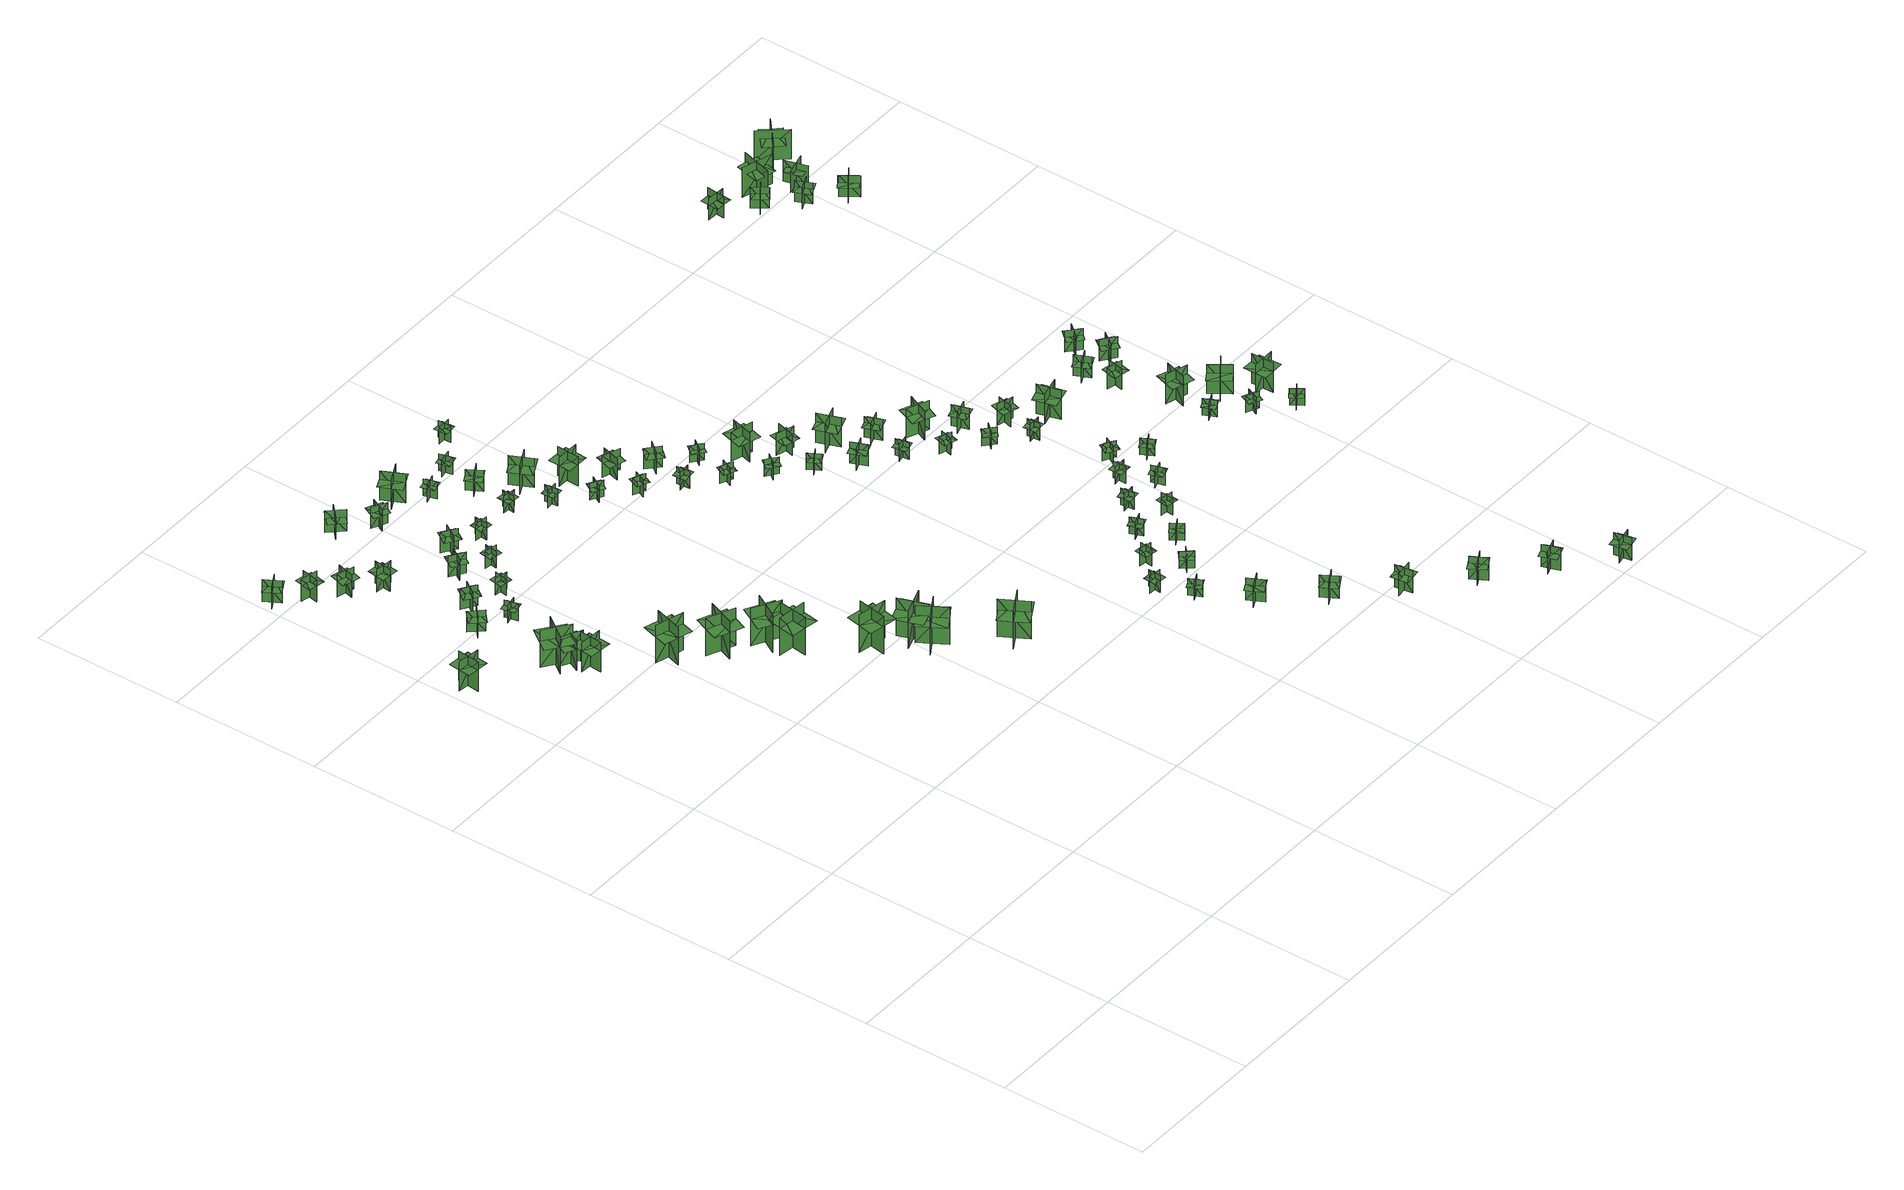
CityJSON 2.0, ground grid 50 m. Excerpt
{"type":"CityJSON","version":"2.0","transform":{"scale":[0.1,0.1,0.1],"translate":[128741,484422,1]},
"CityObjects":{
"tree1":{"type":"SolitaryVegetationObject","geometry":[{"type":"MultiSurface","lod":"1","boundaries":[[[0,1,2]],[[0,2,3]],[[4,5,6]],[[4,6,7]],[[8,9,10]],[[8,10,11]],[[8,11,12]],[[8,12,13]]]}]},
"tree2":{"type":"SolitaryVegetationObject","geometry":[{"type":"MultiSurface","lod":"1","boundaries":[[[14,15,16]],[[14,16,17]],[[18,19,20]],[[18,20,21]],[[22,23,24]],[[22,24,25]],[[22,25,26]],[[22,26,27]]]}]},
"tree3":{"type":"SolitaryVegetationObject","geometry":[{"type":"MultiSurface","lod":"1","boundaries":[[[28,29,30]],[[28,30,31]],[[32,33,34]],[[32,34,35]],[[36,37,38]],[[36,38,39]],[[36,39,40]],[[36,40,41]]]}]},
"tree4":{"type":"SolitaryVegetationObject","geometry":[{"type":"MultiSurface","lod":"1","boundaries":[[[42,43,44]],[[42,44,45]],[[46,47,48]],[[46,48,49]],[[50,51,52]],[[50,52,53]],[[50,53,54]],[[50,54,55]]]}]},
"tree5":{"type":"SolitaryVegetationObject","geometry":[{"type":"MultiSurface","lod":"1","boundaries":[[[56,57,58]],[[56,58,59]],[[60,61,62]],[[60,62,63]],[[64,65,66]],[[64,66,67]],[[64,67,68]],[[64,68,69]]]}]},
"tree6":{"type":"SolitaryVegetationObject","geometry":[{"type":"MultiSurface","lod":"1","boundaries":[[[70,71,72]],[[70,72,73]],[[74,75,76]],[[74,76,77]],[[78,79,80]],[[78,80,81]],[[78,81,82]],[[78,82,83]]]}]},
"tree7":{"type":"SolitaryVegetationObject","geometry":[{"type":"MultiSurface","lod":"1","boundaries":[[[84,85,86]],[[84,86,87]],[[88,89,90]],[[88,90,91]],[[92,93,94]],[[92,94,95]],[[92,95,96]],[[92,96,97]]]}]},
"tree8":{"type":"SolitaryVegetationObject","geometry":[{"type":"MultiSurface","lod":"1","boundaries":[[[98,99,100]],[[98,100,101]],[[102,103,104]],[[102,104,105]],[[106,107,108]],[[106,108,109]],[[106,109,110]],[[106,110,111]]]}]},
"tree9":{"type":"SolitaryVegetationObject","geometry":[{"type":"MultiSurface","lod":"1","boundaries":[[[112,113,114]],[[112,114,115]],[[116,117,118]],[[116,118,119]],[[120,121,122]],[[120,122,123]],[[120,123,124]],[[120,124,125]]]}]},
"tree10":{"type":"SolitaryVegetationObject","geometry":[{"type":"MultiSurface","lod":"1","boundaries":[[[126,127,128]],[[126,128,129]],[[130,131,132]],[[130,132,133]],[[134,135,136]],[[134,136,137]],[[134,137,138]],[[134,138,139]]]}]},
"tree11":{"type":"SolitaryVegetationObject","geometry":[{"type":"MultiSurface","lod":"1","boundaries":[[[140,141,142]],[[140,142,143]],[[144,145,146]],[[144,146,147]],[[148,149,150]],[[148,150,151]],[[148,151,152]],[[148,152,153]]]}]},
"tree12":{"type":"SolitaryVegetationObject","geometry":[{"type":"MultiSurface","lod":"1","boundaries":[[[154,155,156]],[[154,156,157]],[[158,159,160]],[[158,160,161]],[[162,163,164]],[[162,164,165]],[[162,165,166]],[[162,166,167]]]}]},
"tree13":{"type":"SolitaryVegetationObject","geometry":[{"type":"MultiSurface","lod":"1","boundaries":[[[168,169,170]],[[168,170,171]],[[172,173,174]],[[172,174,175]],[[176,177,178]],[[176,178,179]],[[176,179,180]],[[176,180,181]]]}]},
"tree14":{"type":"SolitaryVegetationObject","geometry":[{"type":"MultiSurface","lod":"1","boundaries":[[[182,183,184]],[[182,184,185]],[[186,187,188]],[[186,188,189]],[[190,191,192]],[[190,192,193]],[[190,193,194]],[[190,194,195]]]}]},
"tree15":{"type":"SolitaryVegetationObject","geometry":[{"type":"MultiSurface","lod":"1","boundaries":[[[196,197,198]],[[196,198,199]],[[200,201,202]],[[200,202,203]],[[204,205,206]],[[204,206,207]],[[204,207,208]],[[204,208,209]]]}]},
"tree16":{"type":"SolitaryVegetationObject","geometry":[{"type":"MultiSurface","lod":"1","boundaries":[[[210,211,212]],[[210,212,213]],[[214,215,216]],[[214,216,217]],[[218,219,220]],[[218,220,221]],[[218,221,222]],[[218,222,223]]]}]},
"tree17":{"type":"SolitaryVegetationObject","geometry":[{"type":"MultiSurface","lod":"1","boundaries":[[[224,225,226]],[[224,226,227]],[[228,229,230]],[[228,230,231]],[[232,233,234]],[[232,234,235]],[[232,235,236]],[[232,236,237]]]}]},
"tree18":{"type":"SolitaryVegetationObject","geometry":[{"type":"MultiSurface","lod":"1","boundaries":[[[238,239,240]],[[238,240,241]],[[242,243,244]],[[242,244,245]],[[246,247,248]],[[246,248,249]],[[246,249,250]],[[246,250,251]]]}]},
"tree19":{"type":"SolitaryVegetationObject","geometry":[{"type":"MultiSurface","lod":"1","boundaries":[[[252,253,254]],[[252,254,255]],[[256,257,258]],[[256,258,259]],[[260,261,262]],[[260,262,263]],[[260,263,264]],[[260,264,265]]]}]},
"tree20":{"type":"SolitaryVegetationObject","geometry":[{"type":"MultiSurface","lod":"1","boundaries":[[[266,267,268]],[[266,268,269]],[[270,271,272]],[[270,272,273]],[[274,275,276]],[[274,276,277]],[[274,277,278]],[[274,278,279]]]}]},
"tree21":{"type":"SolitaryVegetationObject","geometry":[{"type":"MultiSurface","lod":"1","boundaries":[[[280,281,282]],[[280,282,283]],[[284,285,286]],[[284,286,287]],[[288,289,290]],[[288,290,291]],[[288,291,292]],[[288,292,293]]]}]},
"tree22":{"type":"SolitaryVegetationObject","geometry":[{"type":"MultiSurface","lod":"1","boundaries":[[[294,295,296]],[[294,296,297]],[[298,299,300]],[[298,300,301]],[[302,303,304]],[[302,304,305]],[[302,305,306]],[[302,306,307]]]}]},
"tree23":{"type":"SolitaryVegetationObject","geometry":[{"type":"MultiSurface","lod":"1","boundaries":[[[308,309,310]],[[308,310,311]],[[312,313,314]],[[312,314,315]],[[316,317,318]],[[316,318,319]],[[316,319,320]],[[316,320,321]]]}]},
"tree24":{"type":"SolitaryVegetationObject","geometry":[{"type":"MultiSurface","lod":"1","boundaries":[[[322,323,324]],[[322,324,325]],[[326,327,328]],[[326,328,329]],[[330,331,332]],[[330,332,333]],[[330,333,334]],[[330,334,335]]]}]},
"tree25":{"type":"SolitaryVegetationObject","geometry":[{"type":"MultiSurface","lod":"1","boundaries":[[[336,337,338]],[[336,338,339]],[[340,341,342]],[[340,342,343]],[[344,345,346]],[[344,346,347]],[[344,347,348]],[[344,348,349]]]}]},
"tree26":{"type":"SolitaryVegetationObject","geometry":[{"type":"MultiSurface","lod":"1","boundaries":[[[350,351,352]],[[350,352,353]],[[354,355,356]],[[354,356,357]],[[358,359,360]],[[358,360,361]],[[358,361,362]],[[358,362,363]]]}]},
"tree27":{"type":"SolitaryVegetationObject","geometry":[{"type":"MultiSurface","lod":"1","boundaries":[[[364,365,366]],[[364,366,367]],[[368,369,370]],[[368,370,371]],[[372,373,374]],[[372,374,375]],[[372,375,376]],[[372,376,377]]]}]},
"tree28":{"type":"SolitaryVegetationObject","geometry":[{"type":"MultiSurface","lod":"1","boundaries":[[[378,379,380]],[[378,380,381]],[[382,383,384]],[[382,384,385]],[[386,387,388]],[[386,388,389]],[[386,389,390]],[[386,390,391]]]}]},
"tree29":{"type":"SolitaryVegetationObject","geometry":[{"type":"MultiSurface","lod":"1","boundaries":[[[392,393,394]],[[392,394,395]],[[396,397,398]],[[396,398,399]],[[400,401,402]],[[400,402,403]],[[400,403,404]],[[400,404,405]]]}]},
"tree30":{"type":"SolitaryVegetationObject","geometry":[{"type":"MultiSurface","lod":"1","boundaries":[[[406,407,408]],[[406,408,409]],[[410,411,412]],[[410,412,413]],[[414,415,416]],[[414,416,417]],[[414,417,418]],[[414,418,419]]]}]},
"tree31":{"type":"SolitaryVegetationObject","geometry":[{"type":"MultiSurface","lod":"1","boundaries":[[[420,421,422]],[[420,422,423]],[[424,425,426]],[[424,426,427]],[[428,429,430]],[[428,430,431]],[[428,431,432]],[[428,432,433]]]}]},
"tree32":{"type":"SolitaryVegetationObject","geometry":[{"type":"MultiSurface","lod":"1","boundaries":[[[434,435,436]],[[434,436,437]],[[438,439,440]],[[438,440,441]],[[442,443,444]],[[442,444,445]],[[442,445,446]],[[442,446,447]]]}]},
"tree33":{"type":"SolitaryVegetationObject","geometry":[{"type":"MultiSurface","lod":"1","boundaries":[[[448,449,450]],[[448,450,451]],[[452,453,454]],[[452,454,455]],[[456,457,458]],[[456,458,459]],[[456,459,460]],[[456,460,461]]]}]},
"tree34":{"type":"SolitaryVegetationObject","geometry":[{"type":"MultiSurface","lod":"1","boundaries":[[[462,463,464]],[[462,464,465]],[[466,467,468]],[[466,468,469]],[[470,471,472]],[[470,472,473]],[[470,473,474]],[[470,474,475]]]}]},
"tree35":{"type":"SolitaryVegetationObject","geometry":[{"type":"MultiSurface","lod":"1","boundaries":[[[476,477,478]],[[476,478,479]],[[480,481,482]],[[480,482,483]],[[484,485,486]],[[484,486,487]],[[484,487,488]],[[484,488,489]]]}]},
"tree36":{"type":"SolitaryVegetationObject","geometry":[{"type":"MultiSurface","lod":"1","boundaries":[[[490,491,492]],[[490,492,493]],[[494,495,496]],[[494,496,497]],[[498,499,500]],[[498,500,501]],[[498,501,502]],[[498,502,503]]]}]},
"tree37":{"type":"SolitaryVegetationObject","geometry":[{"type":"MultiSurface","lod":"1","boundaries":[[[504,505,506]],[[504,506,507]],[[508,509,510]],[[508,510,511]],[[512,513,514]],[[512,514,515]],[[512,515,516]],[[512,516,517]]]}]},
"tree38":{"type":"SolitaryVegetationObject","geometry":[{"type":"MultiSurface","lod":"1","boundaries":[[[518,519,520]],[[518,520,521]],[[522,523,524]],[[522,524,525]],[[526,527,528]],[[526,528,529]],[[526,529,530]],[[526,530,531]]]}]},
"tree39":{"type":"SolitaryVegetationObject","geometry":[{"type":"MultiSurface","lod":"1","boundaries":[[[532,533,534]],[[532,534,535]],[[536,537,538]],[[536,538,539]],[[540,541,542]],[[540,542,543]],[[540,543,544]],[[540,544,545]]]}]},
"tree40":{"type":"SolitaryVegetationObject","geometry":[{"type":"MultiSurface","lod":"1","boundaries":[[[546,547,548]],[[546,548,549]],[[550,551,552]],[[550,552,553]],[[554,555,556]],[[554,556,557]],[[554,557,558]],[[554,558,559]]]}]},
"tree41":{"type":"SolitaryVegetationObject","geometry":[{"type":"MultiSurface","lod":"1","boundaries":[[[560,561,562]],[[560,562,563]],[[564,565,566]],[[564,566,567]],[[568,569,570]],[[568,570,571]],[[568,571,572]],[[568,572,573]]]}]},
"tree42":{"type":"SolitaryVegetationObject","geometry":[{"type":"MultiSurface","lod":"1","boundaries":[[[574,575,576]],[[574,576,577]],[[578,579,580]],[[578,580,581]],[[582,583,584]],[[582,584,585]],[[582,585,586]],[[582,586,587]]]}]},
"tree43":{"type":"SolitaryVegetationObject","geometry":[{"type":"MultiSurface","lod":"1","boundaries":[[[588,589,590]],[[588,590,591]],[[592,593,594]],[[592,594,595]],[[596,597,598]],[[596,598,599]],[[596,599,600]],[[596,600,601]]]}]},
"tree44":{"type":"SolitaryVegetationObject","geometry":[{"type":"MultiSurface","lod":"1","boundaries":[[[602,603,604]],[[602,604,605]],[[606,607,608]],[[606,608,609]],[[610,611,612]],[[610,612,613]],[[610,613,614]],[[610,614,615]]]}]},
"tree45":{"type":"SolitaryVegetationObject","geometry":[{"type":"MultiSurface","lod":"1","boundaries":[[[616,617,618]],[[616,618,619]],[[620,621,622]],[[620,622,623]],[[624,625,626]],[[624,626,627]],[[624,627,628]],[[624,628,629]]]}]},
"tree46":{"type":"SolitaryVegetationObject","geometry":[{"type":"MultiSurface","lod":"1","boundaries":[[[630,631,632]],[[630,632,633]],[[634,635,636]],[[634,636,637]],[[638,639,640]],[[638,640,641]],[[638,641,642]],[[638,642,643]]]}]},
"tree47":{"type":"SolitaryVegetationObject","geometry":[{"type":"MultiSurface","lod":"1","boundaries":[[[644,645,646]],[[644,646,647]],[[648,649,650]],[[648,650,651]],[[652,653,654]],[[652,654,655]],[[652,655,656]],[[652,656,657]]]}]},
"tree48":{"type":"SolitaryVegetationObject","geometry":[{"type":"MultiSurface","lod":"1","boundaries":[[[658,659,660]],[[658,660,661]],[[662,663,664]],[[662,664,665]],[[666,667,668]],[[666,668,669]],[[666,669,670]],[[666,670,671]]]}]},
"tree49":{"type":"SolitaryVegetationObject","geometry":[{"type":"MultiSurface","lod":"1","boundaries":[[[672,673,674]],[[672,674,675]],[[676,677,678]],[[676,678,679]],[[680,681,682]],[[680,682,683]],[[680,683,684]],[[680,684,685]]]}]},
"tree50":{"type":"SolitaryVegetationObject","geometry":[{"type":"MultiSurface","lod":"1","boundaries":[[[686,687,688]],[[686,688,689]],[[690,691,692]],[[690,692,693]],[[694,695,696]],[[694,696,697]],[[694,697,698]],[[694,698,699]]]}]},
"tree51":{"type":"SolitaryVegetationObject","geometry":[{"type":"MultiSurface","lod":"1","boundaries":[[[700,701,702]],[[700,702,703]],[[704,705,706]],[[704,706,707]],[[708,709,710]],[[708,710,711]],[[708,711,712]],[[708,712,713]]]}]},
"tree52":{"type":"SolitaryVegetationObject","geometry":[{"type":"MultiSurface","lod":"1","boundaries":[[[714,715,716]],[[714,716,717]],[[718,719,720]],[[718,720,721]],[[722,723,724]],[[722,724,725]],[[722,725,726]],[[722,726,727]]]}]},
"tree53":{"type":"SolitaryVegetationObject","geometry":[{"type":"MultiSurface","lod":"1","boundaries":[[[728,729,730]],[[728,730,731]],[[732,733,734]],[[732,734,735]],[[736,737,738]],[[736,738,739]],[[736,739,740]],[[736,740,741]]]}]},
"tree54":{"type":"SolitaryVegetationObject","geometry":[{"type":"MultiSurface","lod":"1","boundaries":[[[742,743,744]],[[742,744,745]],[[746,747,748]],[[746,748,749]],[[750,751,752]],[[750,752,753]],[[750,753,754]],[[750,754,755]]]}]},
"tree55":{"type":"SolitaryVegetationObject","geometry":[{"type":"MultiSurface","lod":"1","boundaries":[[[756,757,758]],[[756,758,759]],[[760,761,762]],[[760,762,763]],[[764,765,766]],[[764,766,767]],[[764,767,768]],[[764,768,769]]]}]},
"tree56":{"type":"SolitaryVegetationObject","geometry":[{"type":"MultiSurface","lod":"1","boundaries":[[[770,771,772]],[[770,772,773]],[[774,775,776]],[[774,776,777]],[[778,779,780]],[[778,780,781]],[[778,781,782]],[[778,782,783]]]}]},
"tree57":{"type":"SolitaryVegetationObject","geometry":[{"type":"MultiSurface","lod":"1","boundaries":[[[784,785,786]],[[784,786,787]],[[788,789,790]],[[788,790,791]],[[792,793,794]],[[792,794,795]],[[792,795,796]],[[792,796,797]]]}]},
"tree58":{"type":"SolitaryVegetationObject","geometry":[{"type":"MultiSurface","lod":"1","boundaries":[[[798,799,800]],[[798,800,801]],[[802,803,804]],[[802,804,805]],[[806,807,808]],[[806,808,809]],[[806,809,810]],[[806,810,811]]]}]},
"tree59":{"type":"SolitaryVegetationObject","geometry":[{"type":"MultiSurface","lod":"1","boundaries":[[[812,813,814]],[[812,814,815]],[[816,817,818]],[[816,818,819]],[[820,821,822]],[[820,822,823]],[[820,823,824]],[[820,824,825]]]}]},
"tree60":{"type":"SolitaryVegetationObject","geometry":[{"type":"MultiSurface","lod":"1","boundaries":[[[826,827,828]],[[826,828,829]],[[830,831,832]],[[830,832,833]],[[834,835,836]],[[834,836,837]],[[834,837,838]],[[834,838,839]]]}]},
"tree61":{"type":"SolitaryVegetationObject","geometry":[{"type":"MultiSurface","lod":"1","boundaries":[[[840,841,842]],[[840,842,843]],[[844,845,846]],[[844,846,847]],[[848,849,850]],[[848,850,851]],[[848,851,852]],[[848,852,853]]]}]},
"tree62":{"type":"SolitaryVegetationObject","geometry":[{"type":"MultiSurface","lod":"1","boundaries":[[[854,855,856]],[[854,856,857]],[[858,859,860]],[[858,860,861]],[[862,863,864]],[[862,864,865]],[[862,865,866]],[[862,866,867]]]}]},
"tree63":{"type":"SolitaryVegetationObject","geometry":[{"type":"MultiSurface","lod":"1","boundaries":[[[868,869,870]],[[868,870,871]],[[872,873,874]],[[872,874,875]],[[876,877,878]],[[876,878,879]],[[876,879,880]],[[876,880,881]]]}]},
"tree64":{"type":"SolitaryVegetationObject","geometry":[{"type":"MultiSurface","lod":"1","boundaries":[[[882,883,884]],[[882,884,885]],[[886,887,888]],[[886,888,889]],[[890,891,892]],[[890,892,893]],[[890,893,894]],[[890,894,895]]]}]},
"tree65":{"type":"SolitaryVegetationObject","geometry":[{"type":"MultiSurface","lod":"1","boundaries":[[[896,897,898]],[[896,898,899]],[[900,901,902]],[[900,902,903]],[[904,905,906]],[[904,906,907]],[[904,907,908]],[[904,908,909]]]}]},
"tree66":{"type":"SolitaryVegetationObject","geometry":[{"type":"MultiSurface","lod":"1","boundaries":[[[910,911,912]],[[910,912,913]],[[914,915,916]],[[914,916,917]],[[918,919,920]],[[918,920,921]],[[918,921,922]],[[918,922,923]]]}]},
"tree67":{"type":"SolitaryVegetationObject","geometry":[{"type":"MultiSurface","lod":"1","boundaries":[[[924,925,926]],[[924,926,927]],[[928,929,930]],[[928,930,931]],[[932,933,934]],[[932,934,935]],[[932,935,936]],[[932,936,937]]]}]},
"tree68":{"type":"SolitaryVegetationObject","geometry":[{"type":"MultiSurface","lod":"1","boundaries":[[[938,939,940]],[[938,940,941]],[[942,943,944]],[[942,944,945]],[[946,947,948]],[[946,948,949]],[[946,949,950]],[[946,950,951]]]}]},
"tree69":{"type":"SolitaryVegetationObject","geometry":[{"type":"MultiSurface","lod":"1","boundaries":[[[952,953,954]],[[952,954,955]],[[956,957,958]],[[956,958,959]],[[960,961,962]],[[960,962,963]],[[960,963,964]],[[960,964,965]]]}]},
"tree70":{"type":"SolitaryVegetationObject","geometry":[{"type":"MultiSurface","lod":"1","boundaries":[[[966,967,968]],[[966,968,969]],[[970,971,972]],[[970,972,973]],[[974,975,976]],[[974,976,977]],[[974,977,978]],[[974,978,979]]]}]},
"tree71":{"type":"SolitaryVegetationObject","geometry":[{"type":"MultiSurface","lod":"1","boundaries":[[[980,981,982]],[[980,982,983]],[[984,985,986]],[[984,986,987]],[[988,989,990]],[[988,990,991]],[[988,991,992]],[[988,992,993]]]}]},
"tree72":{"type":"SolitaryVegetationObject","geometry":[{"type":"MultiSurface","lod":"1","boundaries":[[[994,995,996]],[[994,996,997]],[[998,999,1000]],[[998,1000,1001]],[[1002,1003,1004]],[[1002,1004,1005]],[[1002,1005,1006]],[[1002,1006,1007]]]}]},
"tree73":{"type":"SolitaryVegetationObject","geometry":[{"type":"MultiSurface","lod":"1","boundaries":[[[1008,1009,1010]],[[1008,1010,1011]],[[1012,1013,1014]],[[1012,1014,1015]],[[1016,1017,1018]],[[1016,1018,1019]],[[1016,1019,1020]],[[1016,1020,1021]]]}]},
"tree74":{"type":"SolitaryVegetationObject","geometry":[{"type":"MultiSurface","lod":"1","boundaries":[[[1022,1023,1024]],[[1022,1024,1025]],[[1026,1027,1028]],[[1026,1028,1029]],[[1030,1031,1032]],[[1030,1032,1033]],[[1030,1033,1034]],[[1030,1034,1035]]]}]},
"tree75":{"type":"SolitaryVegetationObject","geometry":[{"type":"MultiSurface","lod":"1","boundaries":[[[1036,1037,1038]],[[1036,1038,1039]],[[1040,1041,1042]],[[1040,1042,1043]],[[1044,1045,1046]],[[1044,1046,1047]],[[1044,1047,1048]],[[1044,1048,1049]]]}]},
"tree76":{"type":"SolitaryVegetationObject","geometry":[{"type":"MultiSurface","lod":"1","boundaries":[[[1050,1051,1052]],[[1050,1052,1053]],[[1054,1055,1056]],[[1054,1056,1057]],[[1058,1059,1060]],[[1058,1060,1061]],[[1058,1061,1062]],[[1058,1062,1063]]]}]},
"tree77":{"type":"SolitaryVegetationObject","geometry":[{"type":"MultiSurface","lod":"1","boundaries":[[[1064,1065,1066]],[[1064,1066,1067]],[[1068,1069,1070]],[[1068,1070,1071]],[[1072,1073,1074]],[[1072,1074,1075]],[[1072,1075,1076]],[[1072,1076,1077]]]}]},
"tree78":{"type":"SolitaryVegetationObject","geometry":[{"type":"MultiSurface","lod":"1","boundaries":[[[1078,1079,1080]],[[1078,1080,1081]],[[1082,1083,1084]],[[1082,1084,1085]],[[1086,1087,1088]],[[1086,1088,1089]],[[1086,1089,1090]],[[1086,1090,1091]]]}]},
"tree79":{"type":"SolitaryVegetationObject","geometry":[{"type":"MultiSurface","lod":"1","boundaries":[[[1092,1093,1094]],[[1092,1094,1095]],[[1096,1097,1098]],[[1096,1098,1099]],[[1100,1101,1102]],[[1100,1102,1103]],[[1100,1103,1104]],[[1100,1104,1105]]]}]},
"tree80":{"type":"SolitaryVegetationObject","geometry":[{"type":"MultiSurface","lod":"1","boundaries":[[[1106,1107,1108]],[[1106,1108,1109]],[[1110,1111,1112]],[[1110,1112,1113]],[[1114,1115,1116]],[[1114,1116,1117]],[[1114,1117,1118]],[[1114,1118,1119]]]}]},
"tree81":{"type":"SolitaryVegetationObject","geometry":[{"type":"MultiSurface","lod":"1","boundaries":[[[1120,1121,1122]],[[1120,1122,1123]],[[1124,1125,1126]],[[1124,1126,1127]],[[1128,1129,1130]],[[1128,1130,1131]],[[1128,1131,1132]],[[1128,1132,1133]]]}]},
"tree82":{"type":"SolitaryVegetationObject","geometry":[{"type":"MultiSurface","lod":"1","boundaries":[[[1134,1135,1136]],[[1134,1136,1137]],[[1138,1139,1140]],[[1138,1140,1141]],[[1142,1143,1144]],[[1142,1144,1145]],[[1142,1145,1146]],[[1142,1146,1147]]]}]},
"tree83":{"type":"SolitaryVegetationObject","geometry":[{"type":"MultiSurface","lod":"1","boundaries":[[[1148,1149,1150]],[[1148,1150,1151]],[[1152,1153,1154]],[[1152,1154,1155]],[[1156,1157,1158]],[[1156,1158,1159]],[[1156,1159,1160]],[[1156,1160,1161]]]}]},
"tree84":{"type":"SolitaryVegetationObject","geometry":[{"type":"MultiSurface","lod":"1","boundaries":[[[1162,1163,1164]],[[1162,1164,1165]],[[1166,1167,1168]],[[1166,1168,1169]],[[1170,1171,1172]],[[1170,1172,1173]],[[1170,1173,1174]],[[1170,1174,1175]]]}]},
"tree85":{"type":"SolitaryVegetationObject","geometry":[{"type":"MultiSurface","lod":"1","boundaries":[[[1176,1177,1178]],[[1176,1178,1179]],[[1180,1181,1182]],[[1180,1182,1183]],[[1184,1185,1186]],[[1184,1186,1187]],[[1184,1187,1188]],[[1184,1188,1189]]]}]},
"tree86":{"type":"SolitaryVegetationObject","geometry":[{"type":"MultiSurface","lod":"1","boundaries":[[[1190,1191,1192]],[[1190,1192,1193]],[[1194,1195,1196]],[[1194,1196,1197]],[[1198,1199,1200]],[[1198,1200,1201]],[[1198,1201,1202]],[[1198,1202,1203]]]}]},
"tree87":{"type":"SolitaryVegetationObject","geometry":[{"type":"MultiSurface","lod":"1","boundaries":[[[1204,1205,1206]],[[1204,1206,1207]],[[1208,1209,1210]],[[1208,1210,1211]],[[1212,1213,1214]],[[1212,1214,1215]],[[1212,1215,1216]],[[1212,1216,1217]]]}]},
"tree88":{"type":"SolitaryVegetationObject","geometry":[{"type":"MultiSurface","lod":"1","boundaries":[[[1218,1219,1220]],[[1218,1220,1221]],[[1222,1223,1224]],[[1222,1224,1225]],[[1226,1227,1228]],[[1226,1228,1229]],[[1226,1229,1230]],[[1226,1230,1231]]]}]},
"tree89":{"type":"SolitaryVegetationObject","geometry":[{"type":"MultiSurface","lod":"1","boundaries":[[[1232,1233,1234]],[[1232,1234,1235]],[[1236,1237,1238]],[[1236,1238,1239]],[[1240,1241,1242]],[[1240,1242,1243]],[[1240,1243,1244]],[[1240,1244,1245]]]}]},
"tree90":{"type":"SolitaryVegetationObject","geometry":[{"type":"MultiSurface","lod":"1","boundaries":[[[1246,1247,1248]],[[1246,1248,1249]],[[1250,1251,1252]],[[1250,1252,1253]],[[1254,1255,1256]],[[1254,1256,1257]],[[1254,1257,1258]],[[1254,1258,1259]]]}]},
"tree91":{"type":"SolitaryVegetationObject","geometry":[{"type":"MultiSurface","lod":"1","boundaries":[[[1260,1261,1262]],[[1260,1262,1263]],[[1264,1265,1266]],[[1264,1266,1267]],[[1268,1269,1270]],[[1268,1270,1271]],[[1268,1271,1272]],[[1268,1272,1273]]]}]},
"tree92":{"type":"SolitaryVegetationObject","geometry":[{"type":"MultiSurface","lod":"1","boundaries":[[[1274,1275,1276]],[[1274,1276,1277]],[[1278,1279,1280]],[[1278,1280,1281]],[[1282,1283,1284]],[[1282,1284,1285]],[[1282,1285,1286]],[[1282,1286,1287]]]}]}
},
"vertices":[
[72,2405,7],[64,2328,7],[64,2328,115],[72,2405,115],[32,2372,7],[109,2364,7],[109,2364,115],[32,2372,115],[32,2372,85],[28,2334,85],[105,2326,85],[109,2364,85],[113,2403,85],[36,2411,85],
[57,3032,3],[27,3083,3],[27,3083,85],[57,3032,85],[67,3070,3],[17,3040,3],[17,3040,85],[67,3070,85],[67,3070,62],[52,3096,62],[1,3065,62],[17,3040,62],[32,3015,62],[82,3045,62],
[261,2251,6],[342,2193,6],[342,2193,144],[261,2251,144],[272,2186,6],[330,2267,6],[330,2267,144],[272,2186,144],[272,2186,105],[312,2157,105],[370,2237,105],[330,2267,105],[290,2296,105],[231,2215,105],
[298,2209,6],[367,2174,6],[367,2174,114],[298,2209,114],[314,2159,6],[349,2229,6],[349,2229,114],[314,2159,114],[314,2159,84],[348,2142,84],[383,2211,84],[349,2229,84],[314,2246,84],[279,2177,84],
[356,2175,7],[350,2098,7],[350,2098,115],[356,2175,115],[316,2142,7],[393,2136,7],[393,2136,115],[316,2142,115],[316,2142,85],[313,2103,85],[391,2097,85],[393,2136,85],[396,2175,85],[319,2180,85],
[151,2978,6],[93,2990,6],[93,2990,88],[151,2978,88],[130,3011,6],[117,2953,6],[117,2953,88],[130,3011,88],[130,3011,65],[101,3017,65],[89,2959,65],[117,2953,65],[146,2947,65],[159,3004,65],
[299,2477,10],[261,2518,10],[261,2518,87],[299,2477,87],[301,2513,10],[260,2476,10],[260,2476,87],[301,2513,87],[301,2513,65],[282,2534,65],[241,2497,65],[260,2476,65],[278,2456,65],[319,2493,65],
[199,2887,3],[215,2944,3],[215,2944,85],[199,2887,85],[233,2906,3],[176,2922,3],[176,2922,85],[233,2906,85],[233,2906,62],[241,2935,62],[184,2950,62],[176,2922,62],[168,2894,62],[225,2878,62],
[477,1994,8],[573,1966,8],[573,1966,147],[477,1994,147],[509,1936,8],[537,2031,8],[537,2031,147],[509,1936,147],[509,1936,108],[556,1922,108],[584,2017,108],[537,2031,108],[489,2045,108],[461,1950,108],
[386,2475,8],[396,2431,8],[396,2431,70],[386,2475,70],[370,2450,8],[413,2460,8],[413,2460,70],[370,2450,70],[370,2450,52],[375,2428,52],[418,2438,52],[413,2460,52],[408,2481,52],[365,2471,52],
[383,2568,7],[337,2598,7],[337,2598,84],[383,2568,84],[376,2604,7],[345,2558,7],[345,2558,84],[376,2604,84],[376,2604,63],[353,2619,63],[322,2573,63],[345,2558,63],[368,2542,63],[399,2588,63],
[261,2844,4],[320,2837,4],[320,2837,86],[261,2844,86],[286,2813,4],[292,2872,4],[292,2872,86],[286,2813,86],[286,2813,63],[315,2810,63],[321,2868,63],[292,2872,63],[263,2875,63],[256,2816,63],
[622,1835,6],[660,1927,6],[660,1927,145],[622,1835,145],[684,1860,6],[592,1899,6],[592,1899,145],[684,1860,145],[684,1860,106],[703,1906,106],[611,1945,106],[592,1899,106],[573,1853,106],[665,1814,106],
[477,2573,8],[469,2530,8],[469,2530,69],[477,2573,69],[453,2557,8],[496,2549,8],[496,2549,69],[453,2557,69],[453,2557,52],[449,2535,52],[492,2527,52],[496,2549,52],[500,2571,52],[457,2579,52],
[435,2714,10],[482,2684,10],[482,2684,87],[435,2714,87],[443,2678,10],[473,2725,10],[473,2725,87],[443,2678,87],[443,2678,65],[466,2663,65],[496,2710,65],[473,2725,65],[449,2740,65],[420,2693,65],
[817,1713,10],[719,1727,10],[719,1727,149],[817,1713,149],[778,1766,10],[764,1668,10],[764,1668,149],[778,1766,149],[778,1766,110],[729,1773,110],[714,1675,110],[764,1668,110],[813,1660,110],[827,1759,110],
[771,1840,7],[722,1753,7],[722,1753,145],[771,1840,145],[707,1823,7],[794,1774,7],[794,1774,145],[707,1823,145],[707,1823,106],[683,1779,106],[769,1731,106],[794,1774,106],[818,1818,106],[731,1866,106],
[382,3082,9],[427,3125,9],[427,3125,88],[382,3082,88],[432,3080,9],[388,3126,9],[388,3126,88],[432,3080,88],[387,3081,62],[408,3060,62],[453,3105,62],[432,3125,62],[412,3146,62],[367,3102,62],
[555,2631,7],[562,2674,7],[562,2674,69],[555,2631,69],[579,2648,7],[535,2655,7],[535,2655,69],[579,2648,69],[579,2648,52],[583,2670,52],[539,2677,52],[535,2655,52],[532,2633,52],[575,2626,52],
[560,2772,7],[514,2802,7],[514,2802,84],[560,2772,84],[553,2808,7],[523,2761,7],[523,2761,84],[553,2808,84],[553,2808,63],[530,2823,63],[500,2777,63],[523,2761,63],[546,2746,63],[576,2793,63],
[926,1589,7],[908,1492,7],[908,1492,146],[926,1589,146],[871,1552,7],[969,1534,7],[969,1534,146],[871,1552,146],[871,1552,107],[862,1503,107],[960,1485,107],[969,1534,107],[978,1583,107],[880,1601,107],
[483,3032,9],[532,3007,9],[532,3007,86],[483,3032,86],[494,2997,9],[519,3047,9],[519,3047,86],[494,2997,86],[494,2997,65],[519,2985,65],[544,3034,65],[519,3047,65],[494,3059,65],[469,3009,65],
[971,1449,8],[1065,1482,8],[1065,1482,146],[971,1449,146],[1031,1420,8],[998,1514,8],[998,1514,146],[1031,1420,146],[1031,1420,107],[1078,1437,107],[1044,1531,107],[998,1514,107],[951,1497,107],[984,1403,107],
[1072,1435,5],[987,1382,5],[987,1382,143],[1072,1435,143],[1007,1451,5],[1060,1366,5],[1060,1366,143],[1007,1451,143],[1007,1451,104],[965,1424,104],[1018,1340,104],[1060,1366,104],[1102,1393,104],[1049,1477,104],
[640,2729,10],[645,2773,10],[645,2773,72],[640,2729,72],[663,2747,10],[619,2752,10],[619,2752,72],[663,2747,72],[663,2747,55],[665,2769,55],[621,2774,55],[619,2752,55],[616,2730,55],[660,2725,55],
[589,3037,9],[659,3072,9],[659,3072,117],[589,3037,117],[638,3021,9],[604,3090,9],[604,3090,117],[638,3021,117],[638,3021,87],[673,3038,87],[638,3107,87],[604,3090,87],[569,3073,87],[603,3003,87],
[1220,1191,7],[1170,1277,7],[1170,1277,146],[1220,1191,146],[1238,1255,7],[1152,1205,7],[1152,1205,146],[1238,1255,146],[1238,1255,107],[1213,1298,107],[1127,1248,107],[1152,1205,107],[1177,1162,107],[1263,1212,107],
[722,2987,10],[679,2974,10],[679,2974,72],[722,2987,72],[696,3001,10],[708,2958,10],[708,2958,72],[696,3001,72],[696,3001,55],[675,2995,55],[687,2952,55],[708,2958,55],[730,2964,55],[718,3007,55],
[774,2768,7],[818,2763,7],[818,2763,68],[774,2768,68],[793,2745,7],[797,2789,7],[797,2789,68],[793,2745,68],[793,2745,51],[815,2743,51],[819,2787,51],[797,2789,51],[775,2791,51],[771,2747,51],
[780,2880,11],[828,2908,11],[828,2908,88],[780,2880,88],[816,2871,11],[788,2918,11],[788,2918,88],[816,2871,88],[816,2871,66],[839,2885,66],[812,2932,66],[788,2918,66],[764,2904,66],[792,2857,66],
[894,2661,7],[890,2705,7],[890,2705,68],[894,2661,68],[913,2684,7],[869,2679,7],[869,2679,68],[913,2684,68],[913,2684,51],[911,2706,51],[867,2701,51],[869,2679,51],[871,2657,51],[915,2662,51],
[842,3019,9],[799,3010,9],[799,3010,71],[842,3019,71],[817,3035,9],[827,2992,9],[827,2992,71],[817,3035,71],[817,3035,53],[796,3030,53],[806,2987,53],[827,2992,53],[849,2997,53],[839,3040,53],
[925,2769,5],[890,2838,5],[890,2838,112],[925,2769,112],[941,2818,5],[872,2783,5],[872,2783,112],[941,2818,112],[941,2818,82],[924,2852,82],[855,2817,82],[872,2783,82],[890,2748,82],[959,2783,82],
[973,2605,5],[1011,2582,5],[1011,2582,67],[973,2605,67],[980,2576,5],[1003,2614,5],[1003,2614,67],[980,2576,67],[980,2576,50],[998,2565,50],[1022,2602,50],[1003,2614,50],[984,2625,50],[961,2588,50],
[1010,2749,5],[1007,2672,5],[1007,2672,112],[1010,2749,112],[972,2714,5],[1049,2712,5],[1049,2712,112],[972,2714,112],[972,2714,82],[971,2675,82],[1048,2673,82],[1049,2712,82],[1051,2750,82],[973,2753,82],
[1106,2502,6],[1066,2519,6],[1066,2519,68],[1106,2502,68],[1096,2529,6],[1078,2489,6],[1078,2489,68],[1096,2529,68],[1096,2529,51],[1075,2538,51],[1058,2497,51],[1078,2489,51],[1098,2480,51],[1116,2520,51],
[963,3110,9],[918,3108,9],[918,3108,70],[963,3110,70],[941,3130,9],[943,3086,9],[943,3086,70],[941,3130,70],[941,3130,53],[919,3129,53],[921,3085,53],[943,3086,53],[965,3087,53],[963,3131,53],
[1093,2595,8],[1111,2655,8],[1111,2655,87],[1093,2595,87],[1137,2618,8],[1077,2637,8],[1077,2637,87],[1137,2618,87],[1098,2597,61],[1126,2589,61],[1144,2649,61],[1116,2657,61],[1088,2666,61],[1070,2605,61],
[1166,2422,8],[1209,2427,8],[1209,2427,70],[1166,2422,70],[1188,2404,8],[1184,2448,8],[1184,2448,70],[1188,2404,70],[1188,2404,53],[1210,2406,53],[1206,2450,53],[1184,2448,53],[1162,2445,53],[1166,2401,53],
[1617,1021,8],[1621,1065,8],[1621,1065,70],[1617,1021,70],[1640,1040,8],[1596,1043,8],[1596,1043,70],[1640,1040,70],[1640,1040,52],[1641,1062,52],[1597,1065,52],[1596,1043,52],[1594,1021,52],[1638,1017,52],
[1648,920,8],[1687,940,8],[1687,940,70],[1648,920,70],[1675,910,8],[1655,950,8],[1655,950,70],[1675,910,70],[1675,910,52],[1695,920,52],[1675,960,52],[1655,950,52],[1636,940,52],[1656,900,52],
[1221,2527,8],[1180,2564,8],[1180,2564,85],[1221,2527,85],[1219,2564,8],[1183,2522,8],[1183,2522,85],[1219,2564,85],[1219,2564,63],[1198,2582,63],[1162,2541,63],[1183,2522,63],[1203,2504,63],[1240,2546,63],
[1772,787,11],[1719,760,11],[1719,760,93],[1772,787,93],[1734,799,11],[1761,747,11],[1761,747,93],[1734,799,93],[1734,799,70],[1708,786,70],[1735,733,70],[1761,747,70],[1787,760,70],[1761,812,70],
[1301,2331,6],[1261,2350,6],[1261,2350,68],[1301,2331,68],[1291,2359,6],[1272,2319,6],[1272,2319,68],[1291,2359,68],[1291,2359,51],[1270,2368,51],[1252,2328,51],[1272,2319,51],[1292,2309,51],[1311,2350,51],
[1287,2443,11],[1314,2478,11],[1314,2478,72],[1287,2443,72],[1316,2446,11],[1281,2473,11],[1281,2473,72],[1316,2446,72],[1316,2446,55],[1330,2464,55],[1295,2491,55],[1281,2473,55],[1268,2456,55],[1303,2429,55],
[1725,1135,8],[1681,1142,8],[1681,1142,70],[1725,1135,70],[1707,1159,8],[1701,1115,8],[1701,1115,70],[1707,1159,70],[1707,1159,52],[1685,1162,52],[1679,1118,52],[1701,1115,52],[1722,1111,52],[1729,1155,52],
[1393,2269,7],[1366,2234,7],[1366,2234,69],[1393,2269,69],[1364,2265,7],[1399,2238,7],[1399,2238,69],[1364,2265,69],[1364,2265,51],[1350,2247,51],[1386,2221,51],[1399,2238,51],[1412,2256,51],[1377,2283,51],
[1741,1044,7],[1770,1011,7],[1770,1011,69],[1741,1044,69],[1739,1015,7],[1772,1044,7],[1772,1044,69],[1739,1015,69],[1739,1015,52],[1753,998,52],[1787,1027,52],[1772,1044,52],[1758,1061,52],[1724,1032,52],
[1905,587,10],[1875,637,10],[1875,637,92],[1905,587,92],[1915,625,10],[1864,595,10],[1864,595,92],[1915,625,92],[1915,625,69],[1900,650,69],[1849,620,69],[1864,595,69],[1879,569,69],[1930,599,69],
[1389,2337,9],[1410,2411,9],[1410,2411,117],[1389,2337,117],[1434,2362,9],[1359,2382,9],[1359,2382,117],[1434,2362,117],[1434,2362,87],[1444,2399,87],[1370,2420,87],[1359,2382,87],[1349,2345,87],[1424,2324,87],
[1489,2151,3],[1466,2189,3],[1466,2189,64],[1489,2151,64],[1496,2180,3],[1458,2157,3],[1458,2157,64],[1496,2180,64],[1496,2180,47],[1485,2199,47],[1447,2176,47],[1458,2157,47],[1470,2138,47],[1508,2160,47],
[1772,1228,8],[1813,1244,8],[1813,1244,70],[1772,1228,70],[1799,1216,8],[1783,1257,8],[1783,1257,70],[1799,1216,70],[1799,1216,53],[1820,1224,53],[1803,1265,53],[1783,1257,53],[1762,1249,53],[1779,1208,53],
[1505,2318,9],[1487,2257,9],[1487,2257,88],[1505,2318,88],[1461,2294,9],[1521,2276,9],[1521,2276,88],[1461,2294,88],[1499,2315,62],[1471,2323,62],[1455,2262,62],[1483,2254,62],[1511,2247,62],[1528,2308,62],
[1859,1141,7],[1822,1117,7],[1822,1117,69],[1859,1141,69],[1830,1147,7],[1855,1110,7],[1855,1110,69],[1830,1147,69],[1830,1147,51],[1812,1135,51],[1836,1098,51],[1855,1110,51],[1873,1123,51],[1849,1160,51],
[2050,431,12],[2042,489,12],[2042,489,94],[2050,431,94],[2074,462,12],[2015,454,12],[2015,454,94],[2074,462,94],[2074,462,71],[2070,492,71],[2011,483,71],[2015,454,71],[2020,425,71],[2078,433,71],
[1600,2093,3],[1549,2071,3],[1549,2071,80],[1600,2093,80],[1566,2107,3],[1588,2056,3],[1588,2056,80],[1566,2107,80],[1566,2107,59],[1540,2096,59],[1562,2045,59],[1588,2056,59],[1613,2067,59],[1591,2118,59],
[1607,2168,7],[1580,2241,7],[1580,2241,115],[1607,2168,115],[1629,2215,7],[1556,2188,7],[1556,2188,115],[1629,2215,115],[1629,2215,85],[1616,2251,85],[1543,2225,85],[1556,2188,85],[1569,2152,85],[1642,2179,85],
[1655,1994,6],[1699,2003,6],[1699,2003,67],[1655,1994,67],[1680,1977,6],[1671,2021,6],[1671,2021,67],[1680,1977,67],[1680,1977,50],[1702,1982,50],[1693,2025,50],[1671,2021,50],[1650,2017,50],[1658,1973,50],
[1857,1330,10],[1901,1335,10],[1901,1335,71],[1857,1330,71],[1880,1312,10],[1875,1356,10],[1875,1356,71],[1880,1312,71],[1880,1312,54],[1902,1314,54],[1897,1358,54],[1875,1356,54],[1853,1353,54],[1858,1309,54],
[1951,1229,8],[1907,1234,8],[1907,1234,69],[1951,1229,69],[1932,1252,8],[1928,1208,8],[1928,1208,69],[1932,1252,69],[1932,1252,52],[1910,1255,52],[1906,1211,52],[1928,1208,52],[1949,1206,52],[1954,1250,52],
[2201,340,11],[2230,289,11],[2230,289,94],[2201,340,94],[2190,302,11],[2241,331,11],[2241,331,94],[2190,302,94],[2190,302,71],[2205,277,71],[2256,306,71],[2241,331,71],[2227,357,71],[2175,328,71],
[1702,2090,8],[1683,2142,8],[1683,2142,85],[1702,2090,85],[1718,2124,8],[1666,2105,8],[1666,2105,85],[1718,2124,85],[1718,2124,64],[1709,2150,64],[1657,2131,64],[1666,2105,64],[1676,2079,64],[1728,2098,64],
[1792,1907,8],[1750,1920,8],[1750,1920,70],[1792,1907,70],[1778,1933,8],[1766,1891,8],[1766,1891,70],[1778,1933,70],[1778,1933,53],[1757,1940,53],[1744,1897,53],[1766,1891,53],[1787,1884,53],[1800,1927,53],
[1962,1449,10],[1963,1404,10],[1963,1404,71],[1962,1449,71],[1942,1427,10],[1986,1429,10],[1986,1429,71],[1942,1427,71],[1942,1427,54],[1942,1405,54],[1987,1406,54],[1986,1429,54],[1986,1451,54],[1941,1450,54],
[1777,1994,7],[1808,2066,7],[1808,2066,114],[1777,1994,114],[1825,2013,7],[1754,2044,7],[1754,2044,114],[1825,2013,114],[1825,2013,84],[1840,2049,84],[1769,2079,84],[1754,2044,84],[1739,2008,84],[1810,1978,84],
[2039,1338,8],[1997,1325,8],[1997,1325,70],[2039,1338,70],[2013,1352,8],[2026,1309,8],[2026,1309,70],[2013,1352,70],[2013,1352,53],[1992,1345,53],[2005,1303,53],[2026,1309,53],[2047,1316,53],[2034,1358,53],
[1857,1813,9],[1888,1846,9],[1888,1846,71],[1858,1813,71],[1887,1814,9],[1854,1844,9],[1854,1844,71],[1887,1814,71],[1887,1814,54],[1902,1830,54],[1869,1860,54],[1854,1844,54],[1839,1828,54],[1872,1798,54],
[2372,205,12],[2392,150,12],[2392,150,94],[2372,205,94],[2355,170,12],[2410,190,12],[2410,190,94],[2355,170,94],[2355,170,71],[2365,142,71],[2420,162,71],[2410,190,71],[2400,218,71],[2345,197,71],
[1892,1919,10],[1876,1972,10],[1876,1972,87],[1892,1919,87],[1910,1951,10],[1857,1935,10],[1857,1935,87],[1910,1951,87],[1910,1951,66],[1902,1978,66],[1849,1962,66],[1857,1935,66],[1865,1909,66],[1918,1925,66],
[2046,1502,8],[2007,1523,8],[2007,1523,70],[2046,1502,70],[2038,1530,8],[2017,1491,8],[2017,1491,70],[2038,1530,70],[2038,1530,53],[2018,1540,53],[1997,1502,53],[2017,1491,53],[2036,1480,53],[2057,1519,53],
[1950,1741,12],[1994,1745,12],[1994,1745,74],[1950,1741,74],[1972,1722,12],[1968,1766,12],[1968,1766,74],[1972,1722,74],[1972,1722,57],[1994,1724,57],[1990,1768,57],[1968,1766,57],[1946,1764,57],[1950,1720,57],
[2118,1415,8],[2097,1454,8],[2097,1454,69],[2118,1415,69],[2127,1444,8],[2088,1422,8],[2088,1422,69],[2127,1444,69],[2127,1444,52],[2116,1463,52],[2077,1442,52],[2088,1422,52],[2098,1403,52],[2137,1424,52],
[1988,1882,10],[1974,1829,10],[1974,1829,87],[1988,1882,87],[1956,1864,10],[2010,1850,10],[2010,1850,87],[1956,1864,87],[1956,1864,65],[1949,1837,65],[2003,1823,65],[2010,1850,65],[2017,1876,65],[1964,1891,65],
[2522,36,11],[2580,48,11],[2580,48,93],[2522,36,93],[2554,14,11],[2543,72,11],[2543,72,93],[2554,14,93],[2554,14,70],[2583,20,70],[2572,78,70],[2543,72,70],[2514,66,70],[2526,9,70],
[2046,1760,8],[2121,1780,8],[2121,1780,116],[2046,1760,116],[2091,1734,8],[2071,1809,8],[2071,1809,116],[2091,1734,116],[2091,1734,86],[2128,1743,86],[2109,1818,86],[2071,1809,86],[2034,1799,86],[2053,1724,86],
[2343,1389,8],[2383,1408,8],[2383,1408,70],[2343,1389,70],[2371,1379,8],[2352,1419,8],[2352,1419,70],[2371,1379,70],[2371,1379,53],[2391,1389,53],[2372,1429,53],[2352,1419,53],[2332,1410,53],[2351,1370,53],
[2291,1773,16],[2268,1823,16],[2268,1823,93],[2291,1773,93],[2304,1808,16],[2254,1784,16],[2254,1784,93],[2304,1808,93],[2304,1808,71],[2292,1833,71],[2242,1809,71],[2254,1784,71],[2266,1759,71],[2316,1783,71],
[2329,1534,10],[2403,1511,10],[2403,1511,118],[2329,1534,118],[2352,1488,10],[2376,1562,10],[2376,1562,118],[2352,1488,118],[2352,1488,87],[2389,1476,87],[2413,1550,87],[2376,1562,87],[2339,1574,87],[2316,1500,87],
[2339,1700,8],[2285,1712,8],[2285,1712,85],[2339,1700,85],[2320,1731,8],[2308,1677,8],[2308,1677,85],[2320,1731,85],[2320,1731,64],[2293,1737,64],[2281,1683,64],[2308,1677,64],[2335,1671,64],[2347,1725,64],
[2449,1296,10],[2467,1336,10],[2467,1336,71],[2449,1296,71],[2476,1306,10],[2436,1324,10],[2436,1324,71],[2476,1306,71],[2476,1306,54],[2486,1326,54],[2445,1345,54],[2436,1324,54],[2427,1304,54],[2467,1286,54],
[2435,1416,7],[2498,1461,7],[2498,1461,115],[2435,1416,115],[2486,1407,7],[2441,1470,7],[2441,1470,115],[2486,1407,115],[2486,1407,85],[2517,1430,85],[2472,1493,85],[2441,1470,85],[2409,1448,85],[2454,1385,85],
[2542,1245,7],[2567,1209,7],[2567,1209,68],[2542,1245,68],[2537,1216,7],[2573,1242,7],[2573,1242,68],[2537,1216,68],[2537,1216,51],[2550,1198,51],[2586,1224,51],[2573,1242,51],[2560,1260,51],[2524,1234,51],
[2340,1908,17],[2382,1872,17],[2382,1872,94],[2340,1908,94],[2343,1871,17],[2379,1913,17],[2379,1913,94],[2343,1871,94],[2343,1871,72],[2364,1853,72],[2400,1895,72],[2379,1913,72],[2358,1931,72],[2322,1889,72],
[2372,1806,12],[2417,1774,12],[2417,1774,89],[2372,1806,89],[2378,1770,12],[2411,1815,12],[2411,1815,89],[2378,1770,89],[2378,1770,67],[2401,1753,67],[2433,1798,67],[2411,1815,67],[2388,1831,67],[2356,1786,67],
[2523,1353,9],[2600,1354,9],[2600,1354,117],[2523,1353,117],[2560,1317,9],[2558,1394,9],[2558,1394,117],[2560,1317,117],[2560,1317,87],[2598,1317,87],[2597,1395,87],[2558,1394,87],[2520,1394,87],[2521,1316,87],
[2263,3144,7],[2258,3081,7],[2258,3081,86],[2263,3144,86],[2225,3111,7],[2287,3107,7],[2287,3107,86],[2225,3111,86],[2258,3140,60],[2229,3142,60],[2225,3079,60],[2254,3078,60],[2283,3076,60],[2287,3139,60],
[2373,3003,8],[2340,3047,8],[2340,3047,84],[2373,3003,84],[2379,3039,8],[2334,3006,8],[2334,3006,84],[2379,3039,84],[2379,3039,63],[2362,3061,63],[2318,3028,63],[2334,3006,63],[2351,2984,63],[2395,3017,63],
[2465,2914,7],[2443,2964,7],[2443,2964,84],[2465,2914,84],[2479,2948,7],[2428,2925,7],[2428,2925,84],[2479,2948,84],[2479,2948,63],[2467,2973,63],[2417,2951,63],[2428,2925,63],[2440,2900,63],[2490,2923,63],
[2431,3133,6],[2401,3029,6],[2401,3029,115],[2431,3133,115],[2367,3097,6],[2367,3097,115],[2472,3067,115],[2472,3067,6],[2429,3124,86],[2393,3133,86],[2373,3050,86],[2408,3041,86],[2444,3033,86],[2464,3115,86],
[2516,2969,10],[2495,3044,10],[2495,3044,88],[2516,2969,88],[2541,3015,10],[2541,3015,88],[2466,2994,88],[2466,2994,10],[2514,2976,67],[2539,2984,67],[2520,3042,67],[2496,3034,67],[2471,3026,67],[2489,2968,67],
[2573,2822,7],[2537,2874,7],[2537,2874,86],[2573,2822,86],[2582,2871,7],[2530,2835,7],[2530,2835,86],[2582,2871,86],[2575,2828,60],[2598,2845,60],[2561,2896,60],[2538,2879,60],[2514,2862,60],[2551,2811,60],
[2594,3165,11],[2512,3093,11],[2512,3093,120],[2594,3165,120],[2521,3169,11],[2521,3169,120],[2592,3087,120],[2592,3087,11],[2587,3158,91],[2562,3185,91],[2500,3126,91],[2525,3100,91],[2550,3074,91],[2612,3132,91]
]}
